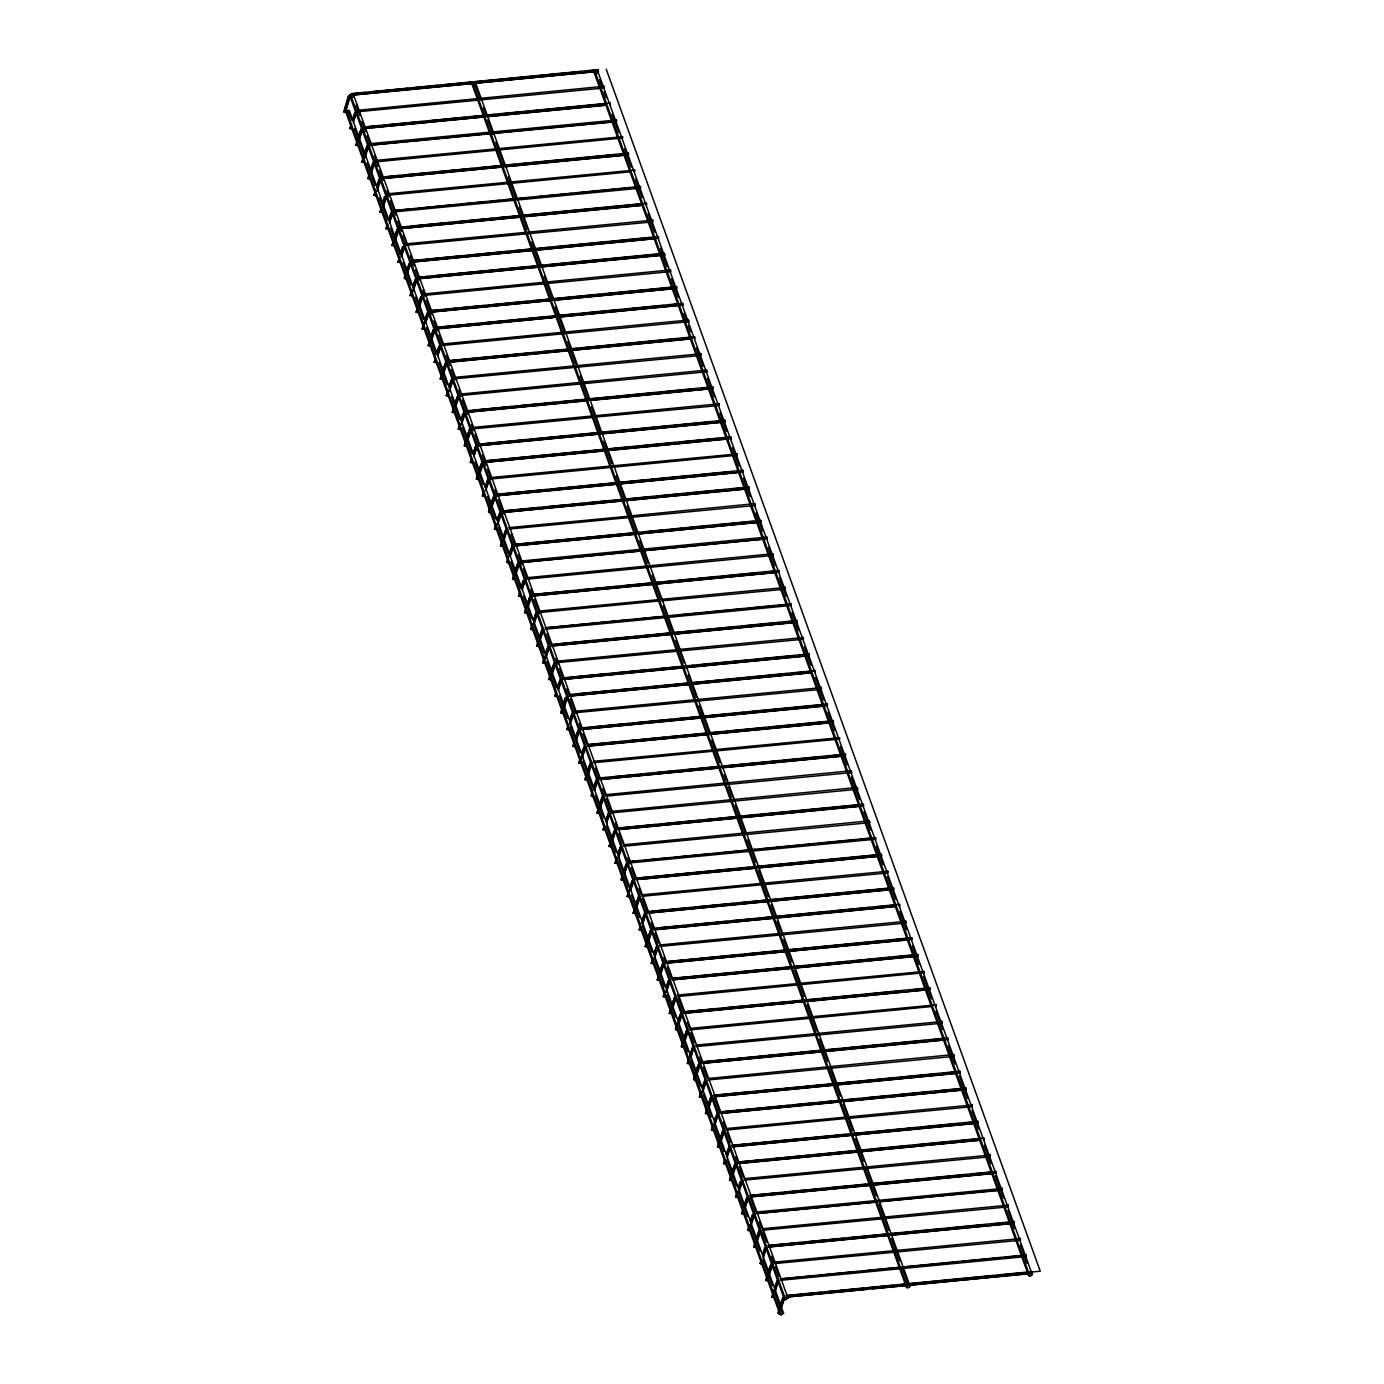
<?xml version="1.0" encoding="UTF-8"?>
<svg xmlns="http://www.w3.org/2000/svg" width="1384" height="1384" viewBox="0 0 1384 1384"><rect width="100%" height="100%" fill="white"/><g stroke="black" fill="none" stroke-linecap="round" stroke-linejoin="round"><path stroke-width="1.5" d="M597.957 69.84L598.303 71.639L598.182 69.598L352.142 93.576L348.214 96.448L343.751 111.845L345.602 112.242L350.083 96.534L352.418 94.994L598.044 71.293M603.978 86.535L604.324 88.334L604.202 86.292L358.162 110.27M610.015 103.229L610.361 105.028L610.223 102.987L364.2 126.965M616.607 121.481L616.261 119.681L616.382 121.723L370.791 145.216M628.094 153.313L628.44 155.112L628.319 153.07L382.278 177.048M640.152 186.702L640.498 188.501L640.377 186.459L394.336 210.437M646.172 203.396L646.518 205.195L646.397 203.154L400.374 227.132M652.781 221.648L652.435 219.848L652.556 221.89L406.671 245.245M658.23 236.785L658.576 238.584L658.455 236.543L412.432 260.521M664.268 253.48L664.614 255.279L664.476 253.237L418.452 277.215M670.288 270.174L670.635 271.973L670.513 269.932L424.473 293.91M676.326 286.869L676.672 288.668L676.534 286.626L430.51 310.604M682.347 303.563L682.693 305.362L682.572 303.321L436.531 327.299M688.384 320.258L688.73 322.057L688.592 320.015L442.569 343.993M694.405 336.952L694.751 338.751L694.63 336.71L448.589 360.688M700.996 355.204L700.65 353.404L700.771 355.446L454.903 378.801M706.463 370.341L706.809 372.14L706.688 370.099L460.647 394.077M712.483 387.036L712.829 388.835L712.708 386.793L466.685 410.771M719.092 405.287L718.746 403.488L718.867 405.529L596.867 416.93M724.541 420.425L724.887 422.224L724.766 420.182L478.726 444.16M730.579 437.119L730.925 438.918L730.787 436.877L484.763 460.855M742.637 470.508L742.983 472.307L742.845 470.266L496.821 494.244M748.658 487.203L749.003 489.002L748.882 486.96L502.842 510.938M754.695 503.897L755.041 505.696L754.903 503.655L632.851 515.661M760.716 520.592L761.062 522.391L760.941 520.349L514.9 544.327M766.736 537.286L767.082 539.085L766.961 537.044L520.938 561.022M772.774 553.981L773.12 555.78L772.999 553.738L526.958 577.716M778.794 570.675L779.14 572.474L779.019 570.433L532.996 594.411M785.385 588.927L785.057 587.127L785.178 589.169L661.414 600.898M790.852 604.064L791.198 605.863L791.077 603.822L545.037 627.8M796.89 620.759L797.236 622.558L797.097 620.516L551.074 644.494M803.481 639.01L803.135 637.211L803.256 639.252L557.389 662.607M808.948 654.148L809.294 655.947L809.156 653.905L563.132 677.883M814.968 670.842L815.314 672.641L815.193 670.6L569.153 694.578M821.56 689.094L821.214 687.294L821.335 689.336L575.467 712.691M827.027 704.231L827.372 706.03L827.251 703.989L581.211 727.967M833.047 720.926L833.393 722.725L833.272 720.683L587.248 744.661M845.105 754.315L845.451 756.114L845.33 754.072L599.307 778.033M851.143 771.009L851.489 772.808L851.368 770.767L605.327 794.727M857.163 787.704L857.509 789.503L857.388 787.461L611.347 811.422M863.201 804.398L863.547 806.197L863.408 804.156L617.385 828.116M869.221 821.093L869.567 822.892L869.446 820.85L623.406 844.811M875.259 837.787L875.605 839.586L875.466 837.545L629.443 861.505M881.279 854.482L881.625 856.281L881.504 854.239L635.464 878.2M887.871 872.733L887.525 870.934L887.646 872.975L763.899 884.705M893.337 887.871L893.683 889.67L893.562 887.628L647.522 911.589M899.358 904.565L899.704 906.364L899.583 904.323L653.559 928.283M905.966 922.817L905.62 921.017L905.741 923.059L659.857 946.414M911.416 937.954L911.762 939.753L911.641 937.695L665.617 961.672M917.454 954.649L917.8 956.448L917.661 954.389L671.638 978.367M929.512 988.038L929.858 989.837L929.719 987.778L683.696 1011.756M942.123 1022.984L941.777 1021.167L941.916 1023.226L696.031 1046.581M947.59 1038.104L947.936 1039.92L947.815 1037.862L701.774 1061.839M953.611 1054.798L953.957 1056.615L953.836 1054.556L707.812 1078.534M959.648 1071.493L959.994 1073.309L959.873 1071.251L713.833 1095.228M965.669 1088.187L966.015 1090.004L965.894 1087.945L719.87 1111.923M972.277 1106.456L971.931 1104.64L972.052 1106.698L848.288 1118.428M977.727 1121.576L978.073 1123.393L977.952 1121.334L731.911 1145.312M983.764 1138.271L984.111 1140.087L983.972 1138.029L737.949 1162.006M990.356 1156.54L990.01 1154.723L990.131 1156.782L744.263 1180.137M995.823 1171.66L996.169 1173.476L996.03 1171.418L750.007 1195.395M1002.414 1189.929L1002.068 1188.112L1002.189 1190.171L880.57 1201.693M1008.434 1206.623L1008.088 1204.807L1008.227 1206.865L762.342 1230.22M1013.901 1221.743L1014.247 1223.56L1014.126 1221.501L768.085 1245.479M1020.492 1240.012L1020.146 1238.196L1020.268 1240.254L774.4 1263.609M1025.959 1255.132L1026.305 1256.949L1026.184 1254.89L780.144 1278.868M1031.98 1271.827L1032.326 1273.643L1032.205 1271.585L786.181 1295.562M343.751 111.845L345.689 111.654L780.022 1314.541L781.285 1314.8L783.621 1313.278L782.064 1312.136L773.985 1289.75M349.771 128.539L350.463 127.657L351.64 128.937L349.771 128.539L350.896 124.698M355.792 145.233L356.484 144.351L357.66 145.631L355.792 145.233L356.916 141.393M361.829 161.928L362.522 161.046L363.698 162.326L361.829 161.928L363.508 156.15M367.85 178.623L368.542 177.74L369.718 179.02L367.85 178.623L368.974 174.782M373.888 195.317L374.58 194.435L375.739 195.715L373.888 195.317L375.566 189.539M379.908 212.011L380.6 211.129L381.776 212.409L379.908 212.011L381.032 208.154M385.946 228.706L386.638 227.824L387.797 229.104L385.946 228.706L387.053 224.848M391.966 245.4L392.658 244.518L393.834 245.798L391.966 245.4L393.644 239.622M398.004 262.095L398.696 261.213L399.855 262.493L398.004 262.095L399.111 258.237M410.045 295.484L410.737 294.602L411.913 295.882L410.045 295.484L411.723 289.706M416.082 312.178L416.774 311.296L417.951 312.576L416.082 312.178L417.207 308.321M422.103 328.873L422.795 327.991L423.971 329.271L422.103 328.873L423.227 325.015M428.14 345.567L428.832 344.685L430.009 345.965L428.14 345.567L429.818 339.789M434.161 362.262L434.853 361.38L436.029 362.66L434.161 362.262L435.285 358.404M440.198 378.957L440.89 378.074L442.05 379.354L440.198 378.957L441.306 375.099M446.219 395.651L446.911 394.769L448.087 396.049L446.219 395.651L447.897 389.873M452.257 412.345L452.949 411.463L454.108 412.743L452.257 412.345L453.364 408.488M458.277 429.04L458.969 428.158L460.145 429.438L458.277 429.04L459.955 423.262M464.315 445.734L465.007 444.852L466.166 446.132L464.315 445.734L465.993 439.956M470.335 462.429L471.027 461.547L472.203 462.827L470.335 462.429L471.46 458.571M476.356 479.123L477.048 478.241L478.224 479.521L476.356 479.123L478.034 473.345M482.393 495.818L483.085 494.936L484.262 496.216L482.393 495.818L483.518 491.96M494.451 529.207L495.143 528.325L496.32 529.605L494.451 529.207L496.129 523.429M500.472 545.902L501.164 545.019L502.34 546.299L500.472 545.902L501.596 542.044M512.53 579.291L513.222 578.408L514.398 579.688L512.53 579.291L514.208 573.512M518.567 595.985L519.26 595.103L520.419 596.383L518.567 595.985L519.675 592.127M524.588 612.679L525.28 611.797L526.456 613.077L524.588 612.679L525.712 608.822M530.626 629.374L531.318 628.492L532.477 629.772L530.626 629.374L532.286 623.596M536.646 646.068L537.338 645.186L538.514 646.466L536.646 646.068L537.771 642.211M542.666 662.763L543.358 661.881L544.535 663.161L542.666 662.763L543.791 658.905M548.704 679.457L549.396 678.575L550.572 679.855L548.704 679.457L550.382 673.679M554.724 696.152L555.417 695.27L556.593 696.55L554.724 696.152L555.849 692.294M560.762 712.846L561.454 711.964L562.613 713.244L560.762 712.846L562.44 707.068M566.783 729.541L567.475 728.659L568.651 729.939L566.783 729.541L567.907 725.683M572.82 746.236L573.512 745.353L574.671 746.616L572.82 746.236L573.928 742.378M578.841 762.93L579.533 762.048L580.709 763.311L578.841 762.93L580.519 757.152M584.878 779.624L585.57 778.742L586.729 780.005L584.878 779.624L585.986 775.767M596.937 813.014L597.611 812.131L598.788 813.394L596.937 813.014L598.597 807.235M602.957 829.708L603.649 828.826L604.825 830.089L602.957 829.708L604.081 825.85M608.977 846.403L609.669 845.52L610.846 846.783L608.977 846.403L610.102 842.545M615.015 863.097L615.707 862.215L616.883 863.478L615.015 863.097L616.693 857.319M621.035 879.792L621.727 878.909L622.904 880.172L621.035 879.792L622.16 875.934M627.073 896.486L627.765 895.604L628.924 896.867L627.073 896.486L628.18 892.628M633.093 913.181L633.786 912.298L634.962 913.561L633.093 913.181L634.772 907.402M639.131 929.875L639.823 928.993L640.982 930.256L639.131 929.875L640.238 926.017M645.152 946.569L645.844 945.687L647.02 946.95L645.152 946.569L646.276 942.712M651.189 963.264L651.881 962.382L653.04 963.645L651.189 963.264L652.297 959.406M657.21 979.959L657.902 979.076L659.078 980.339L657.21 979.959L658.334 976.101M663.23 996.653L663.922 995.771L665.098 997.034L663.23 996.653L664.908 990.875M669.268 1013.347L669.96 1012.465L671.136 1013.728L669.268 1013.347L670.392 1009.49M681.326 1046.736L682.018 1045.854L683.194 1047.117L681.326 1046.736L683.004 1040.958M687.346 1063.431L688.038 1062.549L689.215 1063.812L687.346 1063.431L688.471 1059.573M699.404 1096.82L700.096 1095.938L701.273 1097.201L699.404 1096.82L701.082 1091.042M705.442 1113.514L706.134 1112.632L707.293 1113.895L705.442 1113.514L706.549 1109.657M711.462 1130.209L712.154 1129.327L713.331 1130.59L711.462 1130.209L712.587 1126.351M717.5 1146.904L718.192 1146.021L719.351 1147.284L717.5 1146.904L719.178 1141.125M723.521 1163.598L724.213 1162.716L725.389 1163.979L723.521 1163.598L724.645 1159.74M729.541 1180.293L730.233 1179.41L731.409 1180.673L729.541 1180.293L730.666 1176.435M735.579 1196.987L736.271 1196.105L737.447 1197.368L735.579 1196.987L737.257 1191.209M741.599 1213.681L742.291 1212.799L743.467 1214.062L741.599 1213.681L742.724 1209.824M747.637 1230.376L748.329 1229.494L749.505 1230.757L747.637 1230.376L749.315 1224.598M753.657 1247.071L754.349 1246.188L755.526 1247.451L753.657 1247.071L754.782 1243.213M765.715 1280.459L766.407 1279.577L767.584 1280.84L765.715 1280.459L767.393 1274.681M771.753 1297.154L772.445 1296.272L773.604 1297.535L771.753 1297.154L772.86 1293.296M344.443 110.962L348.872 95.704M344.997 112.536L348.872 99.181M352.574 118.92L356.086 110.997M352.678 120.027L354.892 112.398M353.802 119.681L356.639 112.571M353.37 122.674L356.12 113.228M358.594 135.615L362.106 127.691M356.484 144.351L360.93 129.093M359.269 138.296L362.989 128.92M359.39 139.369L362.141 129.923M364.615 152.309L368.144 144.386M364.736 153.416L366.95 145.787M364.753 156.894L366.968 149.264M364.874 157.949L369.009 145.614M370.652 169.004L374.164 161.08M370.756 170.111L372.988 162.482M371.327 171.685L375.047 162.309M371.448 172.758L374.199 163.312M376.673 185.698L380.202 177.775M374.58 194.435L375.687 190.629M376.794 186.805L379.008 179.176M377.365 188.38L379.579 180.733M376.932 191.338L381.067 179.003M382.711 202.393L384.389 196.615M382.814 203.5L386.222 194.469M382.832 206.977L385.6 197.428M383.506 206.147L387.105 195.698M388.731 219.087L392.243 211.164M386.638 227.824L387.745 224.018M388.852 220.194L391.067 212.565M389.423 221.769L392.814 212.738M389.544 222.841L393.125 212.392M395.322 233.861L398.281 227.858M392.658 244.518L393.765 240.712M394.873 236.889L397.087 229.26M394.89 240.366L397.658 230.817M395.011 241.422L399.163 229.087M400.236 254.397L402.467 246.698M400.91 253.583L404.301 244.553M400.91 257.061L403.142 249.431M401.602 256.23L405.183 245.781M406.827 269.171L410.027 261.593M404.716 277.907L405.893 279.187L404.111 278.201L410.339 261.247M407.502 271.852L411.221 262.476M407.623 272.925L410.373 263.462M412.847 285.865L416.359 277.942M410.737 294.602L411.861 290.796M412.968 286.972L415.183 279.343M412.968 290.45L415.736 280.9M413.107 291.505L417.241 279.17M418.314 304.48L420.563 296.781M418.989 303.667L422.397 294.636M420.113 303.321L422.95 296.211M419.681 306.314L422.431 296.851M424.905 319.254L428.417 311.331M422.795 327.991L427.241 312.732M425.58 321.936L429.3 312.559M425.701 323.008L428.452 313.545M430.926 335.949L434.455 328.025M428.832 344.685L429.94 340.879M431.047 337.056L433.261 329.427M431.064 340.533L433.832 330.984M431.185 341.588L435.32 329.254M436.41 354.563L438.642 346.865L440.475 344.72M437.067 353.75L439.299 346.121M438.192 353.404L441.046 346.294M437.759 356.397L440.51 346.934M442.984 369.338L446.496 361.414M440.89 378.074L445.319 362.816M443.676 372.019L447.378 362.643M443.797 373.092L446.548 363.629M449.022 386.032L452.533 378.109M449.125 387.139L451.357 379.51M449.143 390.617L451.357 382.987M449.264 391.672L453.416 379.337M455.042 402.727L458.554 394.803M454.609 405.737L457.377 396.205M456.288 403.488L459.436 396.032M455.855 406.481L458.588 397.018M461.08 419.421L462.758 413.643M458.969 428.158L460.076 424.352M461.183 420.528L464.591 411.498M461.754 422.103L463.969 414.456M461.322 425.061L465.474 412.726M467.1 436.116L468.224 432.258M467.221 437.223L469.436 429.594M467.221 440.7L469.453 433.071M467.896 439.87L471.494 429.421M473.138 452.81L476.65 444.887M473.242 453.917L475.456 446.288M473.812 455.492L477.532 446.115M473.933 456.564L476.684 447.101M479.712 467.567L482.67 461.581M477.048 478.241L478.172 474.435M479.279 470.612L481.494 462.983M479.279 474.089L482.047 464.54M479.418 475.144L483.552 462.81M485.196 486.199L488.708 478.276M485.3 487.306L487.514 479.677M485.317 490.784L488.085 481.234M485.992 489.953L489.59 479.504M491.216 502.894L494.728 494.97M489.106 511.63L490.282 512.91L488.5 511.924L493.552 496.372M491.891 505.575L494.105 497.929M492.012 506.648L495.61 496.199M497.808 517.651L500.766 511.665M495.143 528.325L496.251 524.519M497.358 520.695L499.572 513.066M497.375 524.173L500.143 514.623M497.496 525.228L501.631 512.893M503.274 536.283L506.786 528.359M502.824 539.293L505.61 529.761M503.395 540.867L506.163 531.318M504.07 540.037L506.821 530.574M509.295 552.977L512.495 545.4M507.201 561.714L508.361 562.994L506.596 562.008L512.807 545.054M509.987 555.659L512.201 548.012M510.108 556.731L513.689 546.282M515.332 569.672L518.844 561.748M513.222 578.408L514.329 574.602M515.436 570.779L517.651 563.15M515.453 574.256L518.221 564.707M515.575 575.312L519.727 562.977M520.799 588.287L523.031 580.588M521.474 587.473L524.865 578.443M522.581 587.127L525.436 580M522.166 590.12L524.899 580.657M527.391 603.061L530.902 595.137M525.28 611.797L529.709 596.539M528.065 605.725L531.785 596.366M528.186 606.815L530.937 597.352M533.411 619.755L536.923 611.832M531.318 628.492L532.425 624.686M533.532 620.862L535.746 613.233M533.532 624.34L535.746 616.71M533.67 625.395L537.805 613.06M539.449 636.45L542.961 628.526M539.552 637.557L541.767 629.928M540.677 637.211L543.514 630.083M540.244 640.204L542.995 630.741M545.469 653.144L548.981 645.221M543.358 661.881L547.804 646.622M546.144 655.808L549.863 646.449M545.728 658.784L549.016 647.435M551.489 669.839L555.019 661.915M551.611 670.946L553.825 663.317M551.628 674.423L553.842 666.794M551.749 675.478L555.884 663.144M557.527 686.533L561.039 678.61M557.631 687.64L559.863 680.011M558.202 689.197L561.921 679.838M558.323 690.287L561.074 680.824M563.548 703.228L565.226 697.449M561.454 711.964L562.561 708.158M563.669 704.335L567.077 695.304M564.239 705.892L566.454 698.263M563.807 708.867L567.942 696.533M569.585 719.922L573.097 711.999M569.689 721.029L571.921 713.4M569.706 724.507L572.474 714.957M570.381 723.676L573.979 713.227M575.606 736.617L579.117 728.693M575.727 737.724L577.941 730.095M576.298 739.281L580 729.922M576.419 740.371L579.152 730.908M582.197 751.374L585.155 745.388M579.533 762.048L580.64 758.242M581.747 754.418L583.962 746.789M581.764 757.896L584.532 748.346M581.885 758.951L586.038 746.616M587.664 770.006L591.176 762.082M587.785 771.113L589.999 763.484M587.785 774.59L590.57 765.041M588.477 773.76L592.058 763.311M593.701 786.7L597.213 778.777M591.591 795.437L592.767 796.7L590.985 795.731L596.02 780.178M594.376 789.364L597.767 780.334M594.497 790.454L598.096 780.005M599.722 803.395L603.234 795.471M597.611 812.131L598.736 808.325M599.843 804.502L602.057 796.873M599.843 807.979L602.611 798.43M599.981 809.034L604.116 796.7M605.76 820.089L609.271 812.166M605.863 821.196L608.078 813.567M606.988 820.85L608.649 815.124M606.555 823.843L609.306 814.38M611.78 836.784L614.98 829.206M609.669 845.52L615.292 828.86M612.455 839.448L616.174 830.089M612.576 840.538L615.326 831.075M617.8 853.478L621.329 845.555M615.707 862.215L616.814 858.409M617.921 854.585L620.136 846.956M617.939 858.063L620.707 848.513M618.06 859.118L622.194 846.766M623.838 870.173L627.35 862.249M623.942 871.28L626.173 863.651M625.066 870.934L627.921 863.806M624.634 873.927L627.385 864.464M629.858 886.867L633.37 878.944M627.765 895.604L632.194 880.345M630.55 889.531L634.253 880.155M630.672 890.621L633.422 881.158M635.896 903.544L639.408 895.638M636 904.669L638.232 897.04M636.017 908.146L638.232 900.517M636.138 909.201L640.29 896.849M641.917 920.239L645.428 912.333M641.484 923.266L644.252 913.734M642.591 922.92L645.999 913.89M642.73 924.01L645.463 914.547M647.954 936.933L651.466 929.027M645.844 945.687L650.272 930.429M648.629 939.615L650.843 931.986M648.196 942.591L652.348 930.238M653.975 953.628L655.099 949.787M654.096 954.752L656.31 947.123M654.096 958.23L656.327 950.583M654.234 959.285L658.369 946.933M660.012 970.322L663.524 962.416M660.116 971.447L662.331 963.818M660.687 973.004L664.407 963.627M660.808 974.094L663.559 964.631M666.033 987.017L669.545 979.111M663.922 995.771L665.047 991.947M666.154 988.141L668.368 980.512M666.154 991.619L668.922 982.069M666.292 992.674L670.427 980.322M672.07 1003.711L675.582 995.805M672.174 1004.836L674.389 997.207M672.192 1008.313L674.959 998.764M672.866 1007.483L676.465 997.016M678.644 1018.486L681.603 1012.5M675.98 1029.16L677.157 1030.423L675.375 1029.454L680.426 1013.901M678.766 1023.087L680.98 1015.458M678.887 1024.177L682.485 1013.711M684.682 1035.18L687.64 1029.194M682.018 1045.854L683.125 1042.031M684.232 1038.225L686.447 1030.596M684.25 1041.702L686.464 1034.056M684.371 1042.757L688.505 1030.405M690.149 1053.795L693.661 1045.889M689.699 1056.822L692.484 1047.29M690.27 1058.397L693.038 1048.847M690.945 1057.566L693.695 1048.103M696.74 1068.569L699.681 1062.583M694.076 1079.243L695.235 1080.506L693.471 1079.537L698.505 1063.985M696.861 1073.171L699.076 1065.542M696.982 1074.261L700.563 1063.794M702.207 1087.184L705.719 1079.278M700.096 1095.938L701.204 1092.114M702.311 1088.308L704.543 1080.679M702.328 1091.786L705.096 1082.236M702.449 1092.841L706.601 1080.489M708.227 1103.878L711.739 1095.972M708.348 1105.003L710.563 1097.374M709.473 1104.657L712.31 1097.529M709.041 1107.65L711.774 1098.187M714.819 1118.653L717.466 1113.013M712.154 1129.327L717.777 1112.667M714.94 1123.254L718.659 1113.878M715.061 1124.344L717.812 1114.881M720.286 1137.267L723.797 1129.361M720.407 1138.392L722.621 1130.763M720.407 1141.869L722.621 1134.223M720.545 1142.924L724.68 1130.572M726.323 1153.962L729.835 1146.056M726.427 1155.086L728.641 1147.457M727.552 1154.74L730.389 1147.613M727.119 1157.733L729.87 1148.27M732.897 1168.736L735.856 1162.75M730.233 1179.41L734.679 1164.152M733.018 1173.338L736.738 1163.961M732.603 1176.313L735.89 1164.965M738.381 1187.351L740.042 1181.59M738.485 1188.475L741.893 1179.445M738.502 1191.953L740.717 1184.306M738.623 1193.008L742.758 1180.656M744.402 1204.045L747.914 1196.139M743.952 1207.073L746.737 1197.541M745.076 1206.727L748.796 1197.35M745.197 1207.817L747.948 1198.354M750.422 1220.74L752.1 1214.979M748.329 1229.494L749.436 1225.67M750.543 1221.864L753.951 1212.834M750.561 1225.342L753.328 1215.792M750.682 1226.397L754.816 1214.045M756.46 1237.434L759.972 1229.528M756.564 1238.559L758.795 1230.93M756.581 1242.036L759.349 1232.487M757.256 1241.206L760.854 1230.739M762.48 1254.129L765.992 1246.223M762.601 1255.253L764.816 1247.624M763.172 1256.81L766.874 1247.434M763.293 1257.9L766.027 1248.437M769.072 1268.903L772.03 1262.917M766.407 1279.577L767.514 1275.754M768.622 1271.948L770.836 1264.319M768.639 1275.425L770.853 1267.779M768.76 1276.481L772.912 1264.128M774.538 1287.518L778.05 1279.612M774.106 1290.545L776.874 1281.013M774.659 1292.12L777.445 1282.57M775.351 1291.289L778.085 1281.826M781.13 1302.292L784.088 1296.306M778.465 1312.966L779.642 1314.229L777.86 1313.26L782.894 1297.708M781.251 1306.894L784.97 1297.517M781.372 1307.984L784.122 1298.521L350.827 98.558M352.418 94.994L353.993 96.153L353.145 97.157L350.083 96.534M349.581 111.274L347.246 112.796L345.689 111.654L349.287 110.391L783.621 1313.278M472.203 84.735L475.802 83.472L910.136 1286.359L909.288 1287.362L906.537 1287.622L472.203 84.735L473.761 85.877L476.113 84.355M594.324 72.937L597.923 71.674L1032.256 1274.56L1031.409 1275.564L1028.658 1275.823L594.324 72.937L595.881 74.096L598.234 72.574M468.778 430.337L470.612 428.192M655.653 947.867L657.486 945.722M1032.066 1273.28L786.458 1296.998L788.015 1298.14L785.679 1299.662L784.122 1298.521M906.243 1286.739L907.091 1285.736M1028.364 1274.941L1029.212 1273.937M349.737 94.648L352.418 93.697M354.563 93.506L365.255 92.469M369.545 92.053L380.237 91.015M384.51 90.6L408.038 88.334M412.328 87.919L437.984 85.445M442.274 85.029L450.821 84.199M455.111 83.784L480.767 81.31M485.057 80.895L523.567 77.175M527.84 76.76L566.35 73.058M570.623 72.643L581.315 71.605M585.588 71.189L598.424 69.961M352.712 95.133L470.266 83.784M474.539 83.369L598.511 71.397M358.456 111.689L604.064 87.988M368.767 126.688L379.458 125.65M383.731 125.235L394.423 124.197M398.713 123.781L422.241 121.515M426.514 121.1L437.206 120.079M441.496 119.664L465.024 117.38M469.297 116.965L479.988 115.945M486.407 115.322L494.97 114.491M499.243 114.076L507.807 113.263M512.08 112.848L522.789 111.81M527.062 111.395L537.753 110.357M542.026 109.959L580.536 106.239M584.809 105.824L606.209 103.748M364.476 128.383L605.829 105.097M364.77 128.522L484.469 116.965M488.742 116.55L606.296 105.201M370.22 143.659L616.52 120.027M370.514 145.078L611.849 121.775M376.258 160.354L622.541 136.722L622.419 138.417L622.541 136.722M376.534 161.772L622.16 138.071M382.572 177.169L399.682 175.526M403.955 175.111L429.628 172.637M433.901 172.221L472.411 168.502M476.684 168.087L515.194 164.367M519.467 163.952L557.977 160.233M562.25 159.835L572.959 158.797M577.232 158.381L600.76 156.115M605.033 155.7L615.742 154.662M620.015 154.247L628.578 153.416M382.572 178.467L623.907 155.164M382.849 178.605L502.548 167.049M506.821 166.634L624.392 155.285M388.316 193.743L634.599 170.111L634.46 171.806L634.599 170.111M388.593 195.161L629.945 171.858M394.63 210.558L413.868 208.707M418.158 208.292L428.85 207.254M433.123 206.856L456.651 204.572M460.941 204.157L471.633 203.137M475.906 202.721L486.614 201.683M490.887 201.268L499.434 200.438M503.724 200.04L514.416 199.002M518.689 198.587L529.397 197.549M533.67 197.133L542.234 196.32M546.507 195.905L572.18 193.431M576.453 193.016L614.963 189.297M619.236 188.881L629.928 187.843M634.218 187.428L640.636 186.805M394.613 211.856L640.238 188.155M400.651 227.253L407.069 226.647M411.342 226.232L449.852 222.513M454.125 222.097L464.834 221.059M469.107 220.644L492.635 218.378M496.908 217.963L507.617 216.925M511.89 216.527L520.436 215.696M524.726 215.281L535.418 214.243M539.691 213.828L578.201 210.108M582.474 209.711L608.147 207.219M612.437 206.804L646.657 203.5M400.651 228.55L520.263 217.011M524.519 216.596L642.003 205.247M400.928 228.689L520.626 217.132M524.899 216.717L640.325 205.576M406.394 243.826L652.677 220.194M412.709 260.642L421.255 259.829M425.545 259.413L464.055 255.694M468.328 255.279L506.838 251.559M511.111 251.144L532.494 249.085M538.912 248.463L549.621 247.425M553.894 247.009L564.586 245.989M568.859 245.573L592.404 243.307M596.677 242.892L607.368 241.854M611.659 241.439L635.187 239.172M639.46 238.757L650.151 237.719M412.709 261.939L658.317 238.238M412.986 262.078L532.684 250.521M536.957 250.106L654.528 238.757M418.729 277.336L427.293 276.523M431.566 276.108L442.257 275.07M446.548 274.655L485.057 270.935M489.331 270.52L527.84 266.818M532.113 266.403L542.805 265.365M547.078 264.95L585.588 261.23M589.878 260.815L628.371 257.095M632.661 256.697L658.317 254.206M418.729 278.634L538.341 267.095M542.614 266.68L660.082 255.331M419.023 278.772L664.822 255.037M424.767 295.328L670.375 271.627M430.787 310.725L441.479 309.705M445.769 309.289L456.461 308.251M460.734 307.836L484.279 305.57M488.552 305.155L499.243 304.117M503.517 303.702L527.062 301.435M531.335 301.02L542.026 299.999M546.299 299.584L569.845 297.3M574.118 296.885L599.791 294.411M604.064 293.996L642.574 290.277M646.847 289.879L676.793 286.972M430.787 312.023L676.413 288.322M433.209 311.954L550.78 300.605M555.053 300.19L672.607 288.841M438.953 327.212L462.498 324.946M466.771 324.531L477.463 323.51M481.736 323.095L505.281 320.811M509.554 320.396L520.246 319.375M524.519 318.96L548.064 316.694M552.337 316.279L563.029 315.241M567.302 314.825L578.01 313.787M582.283 313.389L605.811 311.106M610.102 310.691L620.793 309.67M625.066 309.255L663.576 305.535M667.849 305.12L682.831 303.667M436.825 328.717L556.42 317.178M560.693 316.763L678.16 305.414M437.102 328.856L552.527 317.714M558.946 317.092L682.918 305.12M442.845 345.412L688.471 321.711M451.011 360.601L476.684 358.127M480.957 357.712L519.467 353.993M523.74 353.595L534.449 352.557M538.722 352.142L562.25 349.875M566.523 349.46L577.232 348.422M581.505 348.007L620.015 344.287M624.288 343.872L662.798 340.153M667.071 339.755L677.762 338.717M682.053 338.302L690.599 337.471M448.883 362.106L692.363 338.596M449.16 362.245L566.713 350.896M573.132 350.273L690.702 338.924M454.627 377.382L700.909 353.75M460.924 395.495L706.549 371.794M473.38 410.287L496.908 408.003M501.181 407.588L511.89 406.567M516.163 406.152L539.691 403.868M543.964 403.471L554.673 402.433M558.946 402.017L569.637 400.979M573.928 400.564L582.474 399.751M588.892 399.128L612.42 396.862M616.71 396.447L655.203 392.727M659.493 392.312L697.986 388.593M702.276 388.177L712.968 387.139M466.962 412.19L708.314 388.887M467.238 412.328L586.937 400.772M591.21 400.357L708.781 389.008M472.705 427.466L718.988 403.834M472.982 428.884L592.975 417.466M479.02 444.281L511.111 441.185M515.384 440.769L526.076 439.749M530.349 439.333L553.894 437.05M558.167 436.652L568.859 435.614M573.149 435.199L596.677 432.933M600.95 432.517L611.642 431.479M615.932 431.064L654.424 427.345M658.715 426.929L669.406 425.909M673.679 425.493L697.207 423.227M701.498 422.812L712.189 421.774M716.462 421.359L725.026 420.528M479.02 445.579L724.628 421.878M479.297 445.717L598.995 434.161M603.268 433.746L720.839 422.397M485.04 460.976L504.295 459.125M508.568 458.709L547.078 454.99M551.368 454.575L589.861 450.855M594.151 450.44L632.644 446.738M636.934 446.323L647.625 445.285M651.899 444.869L675.427 442.603M679.717 442.188L690.408 441.15M694.682 440.735L718.209 438.468M722.5 438.053L731.046 437.223M485.04 462.273L726.392 438.97M485.334 462.412L605.033 450.855M611.434 450.233L731.133 438.676M490.784 477.549L737.084 453.917L736.945 455.613L737.084 453.917M491.078 478.968L736.686 455.267M497.098 494.365L503.517 493.759M507.79 493.344L531.335 491.061M535.608 490.645L546.299 489.625M550.59 489.209L561.281 488.171M565.554 487.756L574.118 486.943M578.391 486.528L604.064 484.037M608.337 483.639L616.901 482.808M621.174 482.393L646.847 479.919M651.12 479.504L689.63 475.785M693.903 475.369L704.594 474.331M708.885 473.916L732.413 471.65M736.686 471.235L743.104 470.612M742.724 471.961L497.098 495.662L494.901 489.573M497.392 495.801L617.091 484.244M621.364 483.829L736.79 472.688M503.136 511.059L524.519 509.001M528.792 508.585L539.5 507.547M543.774 507.132L567.302 504.866M571.592 504.451L582.283 503.43M586.557 503.015L610.084 500.731M614.375 500.316L622.921 499.503M629.339 498.88L652.867 496.614M657.158 496.199L682.814 493.707M687.104 493.309L725.597 489.59M729.887 489.175L749.142 487.306M503.136 512.357L622.731 500.818M627.004 500.402L744.471 489.054M503.413 512.495L749.228 488.76M508.879 527.633L628.959 516.197M509.156 529.051L755.249 505.454M515.194 544.448L538.722 542.182M542.995 541.767L581.505 538.047M585.778 537.632L624.288 533.913M628.561 533.515L634.979 532.892M643.543 532.062L667.071 529.795M671.344 529.38L682.035 528.342M686.326 527.927L709.854 525.661M714.127 525.245L752.636 521.526M515.194 545.746L760.802 522.045M515.471 545.884L635.169 534.328M639.443 533.913L757.013 522.564M521.214 562.44L640.827 550.901M645.1 550.486L762.567 539.137M521.491 562.579L767.307 538.843M772.86 555.417L527.235 579.135L523.533 568.893M535.418 594.324L558.946 592.058M563.219 591.643L573.91 590.605M578.201 590.207L601.729 587.923M606.002 587.508L616.693 586.487M620.983 586.072L659.476 582.353M663.766 581.937L674.458 580.899M678.731 580.484L717.241 576.782M721.514 576.367L760.024 572.647M764.297 572.232L779.279 570.779M533.273 595.829L778.881 572.111M533.549 595.968L653.248 584.411M657.521 583.996L775.092 572.647M539.016 611.105L785.299 587.473M539.293 612.524L658.905 600.985M547.458 627.713L573.132 625.239M577.422 624.824L615.915 621.105M620.205 620.689L630.896 619.669M635.169 619.253L658.697 616.987M662.988 616.572L673.679 615.534M677.952 615.119L701.48 612.852M705.771 612.437L744.263 608.718M748.554 608.303L774.227 605.829M778.5 605.413L787.063 604.583M545.331 629.218L790.939 605.5M555.641 644.2L594.134 640.481M598.424 640.083L609.116 639.045M613.389 638.63L636.917 636.363M641.207 635.948L651.899 634.91M656.172 634.495L679.7 632.228M683.99 631.813L694.682 630.775M698.955 630.36L737.464 626.658M741.737 626.243L752.446 625.205M756.719 624.789L780.247 622.523M784.52 622.108L793.084 621.278M551.351 645.913L792.703 622.61M551.645 646.051L671.344 634.495M675.617 634.08L793.17 622.731M557.095 661.189L803.395 637.557M569.827 677.381L593.355 675.115M597.646 674.7L608.337 673.679M612.61 673.264L651.12 669.545M655.393 669.129L666.085 668.091M670.375 667.676L681.066 666.656M685.339 666.24L693.903 665.41M698.176 664.995L708.885 663.957M713.158 663.559L751.668 659.839M755.941 659.424L794.451 655.705M798.724 655.289L805.142 654.667M563.409 679.302L809.034 655.583M563.686 679.44L805.228 656.12M575.865 694.076L586.557 693.055M590.83 692.64L614.358 690.374M618.648 689.959L644.304 687.467M648.594 687.069L657.141 686.239M661.431 685.824L687.087 683.35M691.377 682.935L699.923 682.104M704.214 681.689L729.887 679.215M734.16 678.8L772.67 675.081M776.943 674.665L787.634 673.627M791.908 673.229L815.453 670.946M569.447 695.996L810.782 672.693M569.724 696.135L689.422 684.578M693.695 684.163L811.266 672.814M575.19 711.272L821.473 687.64M581.505 728.088L585.778 727.673M590.051 727.257L600.742 726.237M605.033 725.822L628.561 723.555M632.834 723.14L643.525 722.102M647.816 721.687L671.344 719.421M675.617 719.005L686.308 717.967M690.599 717.552L714.127 715.286M718.4 714.871L729.108 713.833M733.382 713.435L744.073 712.397M748.346 711.981L786.856 708.262M791.129 707.847L827.511 704.335M581.505 729.385L827.113 705.667M581.782 729.524L701.48 717.967M705.753 717.552L823.324 706.203M587.525 744.782L621.745 741.478M626.035 741.063L664.528 737.343M668.818 736.945L707.328 733.226M711.601 732.811L722.292 731.773M726.565 731.357L750.111 729.091M754.384 728.676L765.075 727.638M769.348 727.223L792.894 724.957M797.167 724.541L822.84 722.067M827.113 721.652L833.531 721.029M587.525 746.08L707.138 734.541M711.393 734.125L828.878 722.777M587.802 746.218L827.199 723.105M593.269 761.338L713.348 749.92M717.241 749.384L839.552 737.724L839.431 739.419L839.552 737.724M593.546 762.774L839.171 739.056M599.583 778.171L606.002 777.548M610.275 777.151L635.948 774.659M640.221 774.244L648.785 773.431M653.058 773.016L678.731 770.525M683.004 770.127L719.369 766.615M725.787 765.992L764.297 762.273M768.57 761.857L779.279 760.819M783.552 760.404L807.08 758.138M811.353 757.723L822.061 756.702M826.334 756.287L845.589 754.418M599.583 779.469L845.192 755.75M599.86 779.607L719.559 768.051M723.832 767.636L841.403 756.287M605.604 796.163L851.696 772.566M611.642 812.858L857.734 789.261M617.662 828.255L656.172 824.535M660.445 824.12L698.955 820.418M703.228 820.003L713.936 818.965M718.209 818.549L741.737 816.283M746.011 815.868L756.719 814.83M760.992 814.415L784.52 812.149M788.793 811.733L827.303 808.014M831.576 807.599L857.25 805.125M617.662 829.552L863.287 805.834M620.084 829.483L737.655 818.134M741.928 817.719L859.481 806.37M623.7 846.247L869.792 822.65M631.865 861.436L640.411 860.606M644.702 860.208L670.375 857.717M674.648 857.302L713.158 853.599M717.431 853.184L755.941 849.465M760.214 849.049L770.905 848.011M775.178 847.596L798.724 845.33M802.997 844.915L813.688 843.877M817.979 843.479L841.507 841.195M845.78 840.78L856.471 839.759M860.761 839.344L875.726 837.891M629.72 862.941L875.345 839.223M637.886 878.131L648.594 877.11M652.867 876.695L691.377 872.975M695.65 872.56L734.16 868.841M738.433 868.425L749.125 867.387M753.398 866.989L791.908 863.27M796.198 862.855L834.69 859.135M838.981 858.72L877.473 855.001M635.758 879.636L877.093 856.333M640.308 879.359L753.588 868.425M760.006 867.803L877.577 856.454M641.501 894.894L887.784 871.28M641.778 896.33L761.39 884.791M652.089 911.312L690.599 907.593M694.872 907.195L705.563 906.157M709.836 905.741L733.382 903.475M737.655 903.06L748.346 902.022M752.619 901.607L776.164 899.341M780.438 898.925L848.894 892.317M853.167 891.901L889.531 888.39M647.798 913.025L893.424 889.306M648.093 913.163L889.635 889.843M658.109 928.007L668.818 926.986M673.091 926.571L683.783 925.533M688.056 925.117L711.601 922.851M715.874 922.436L726.565 921.398M730.838 920.983L754.384 918.716M758.657 918.301L769.348 917.263M775.767 916.658L812.131 913.146M816.422 912.731L827.113 911.693M831.386 911.278L869.896 907.558M874.169 907.143L895.569 905.084M653.836 929.719L895.189 906.416M656.258 929.65L773.812 918.301M778.085 917.886L895.656 906.537M659.58 944.978L905.863 921.363M665.894 961.811L683.004 960.167M687.277 959.752L725.787 956.033M730.06 955.617L740.769 954.579M745.042 954.164L768.57 951.898M772.843 951.483L783.552 950.462M787.825 950.047L826.334 946.327M830.608 945.912L869.117 942.193M873.39 941.777L884.082 940.739M888.372 940.341L911.9 938.058M665.894 963.108L911.502 939.39M666.171 963.247L785.87 951.69M790.143 951.275L907.714 939.926M671.915 978.505L689.042 976.862M693.315 976.447L718.988 973.955M723.261 973.558L731.825 972.727M736.098 972.312L761.771 969.838M766.044 969.423L804.554 965.703M808.827 965.288L847.337 961.569M851.61 961.153L862.301 960.133M866.592 959.717L890.12 957.434M894.393 957.019L905.084 955.998M909.374 955.583L917.921 954.752M671.915 979.803L913.267 956.5M674.337 979.734L791.908 968.385M796.181 967.97L918.007 956.206M677.658 995.061L923.958 971.447L923.82 973.142L923.958 971.447M677.952 996.497L923.561 972.779M683.973 1011.894L703.228 1010.043M707.501 1009.628L718.209 1008.59M722.483 1008.175L746.011 1005.909M750.284 1005.493L760.992 1004.455M765.266 1004.04L788.793 1001.774M793.067 1001.359L803.775 1000.338M808.048 999.923L818.74 998.885M823.03 998.469L861.523 994.75M865.813 994.335L904.306 990.615M908.596 990.217L929.979 988.141M683.973 1013.192L929.598 989.474M684.267 1013.33L793.274 1002.794M797.547 1002.397L803.966 1001.774M810.367 1001.151L923.664 990.217M936.016 1004.836L935.878 1006.531L936.016 1004.836L689.716 1028.45L687.312 1022.43M690.01 1029.886L931.346 1006.583M695.754 1045.145L942.037 1021.53M702.069 1061.978L710.615 1061.147M714.888 1060.732L753.398 1057.03M757.688 1056.615L796.181 1052.895M800.471 1052.48L821.854 1050.421M828.272 1049.799L838.963 1048.761M843.254 1048.345L853.945 1047.307M858.218 1046.909L881.746 1044.626M886.037 1044.211L896.728 1043.19M901.001 1042.775L924.529 1040.491M928.82 1040.093L939.511 1039.055M702.069 1063.275L947.677 1039.557M702.345 1063.414L822.044 1051.857M826.317 1051.442L943.888 1040.093M708.089 1079.97L954.181 1056.373M714.109 1095.367L737.655 1093.101M741.928 1092.685L752.619 1091.647M756.91 1091.232L780.438 1088.966M784.711 1088.551L810.384 1086.077M814.657 1085.661L823.221 1084.831M827.494 1084.416L853.167 1081.942M857.44 1081.527L895.95 1077.807M900.223 1077.392L938.733 1073.69M943.006 1073.275L953.714 1072.237M714.109 1096.664L959.735 1072.946M714.404 1096.803L958.074 1073.275M720.147 1112.061L730.838 1111.023M735.112 1110.625L773.621 1106.906M777.912 1106.491L788.603 1105.453M792.876 1105.037L816.404 1102.771M820.695 1102.356L831.386 1101.318M835.659 1100.903L859.187 1098.636M863.478 1098.221L889.134 1095.747M893.424 1095.332L931.916 1091.613M936.207 1091.197L966.153 1088.308M720.147 1113.359L965.773 1089.64M722.569 1113.29L840.123 1101.941M844.396 1101.526L961.966 1090.177M725.891 1128.617L972.174 1105.003M726.168 1130.053L845.78 1118.514M732.205 1145.45L745.042 1144.205M749.315 1143.807L787.825 1140.087M792.098 1139.672L830.608 1135.953M834.881 1135.537L845.572 1134.499M849.862 1134.084L873.39 1131.818M877.664 1131.403L888.355 1130.382M892.645 1129.967L916.173 1127.683M920.446 1127.268L931.138 1126.247M935.428 1125.832L958.956 1123.566M963.229 1123.151L973.938 1122.113M732.205 1146.748L977.813 1123.029M732.482 1146.886L850.053 1135.537M854.326 1135.122L974.025 1123.566M740.371 1161.937L766.044 1159.463M770.317 1159.048L808.827 1155.329M813.1 1154.913L823.791 1153.893M828.082 1153.477L851.61 1151.194M855.883 1150.779L866.574 1149.758M870.865 1149.343L909.357 1145.623M913.648 1145.208L952.157 1141.489M956.431 1141.073L967.122 1140.053M971.395 1139.638L979.959 1138.807M738.226 1163.442L979.578 1140.139M740.648 1163.373L856.073 1152.232M862.491 1151.609L980.045 1140.26M743.969 1178.701L990.269 1155.086M750.284 1195.534L765.266 1194.081M769.539 1193.683L780.23 1192.645M784.52 1192.229L808.048 1189.963M812.322 1189.548L823.013 1188.51M827.303 1188.095L850.831 1185.829M855.104 1185.413L865.796 1184.375M872.214 1183.77L923.561 1178.805M927.834 1178.389L966.343 1174.67M970.616 1174.255L992.017 1172.196M750.284 1196.831L995.909 1173.113M750.578 1196.97L992.103 1173.649M756.027 1212.09L1002.327 1188.475M756.321 1213.526L997.656 1190.223M758.743 1213.457L876.297 1202.108M762.065 1228.784L1008.348 1205.17M768.38 1245.617L800.454 1242.521M804.744 1242.105L815.436 1241.067M819.709 1240.669L843.237 1238.386M847.527 1237.971L858.218 1236.95M862.491 1236.535L886.019 1234.251M890.31 1233.853L901.001 1232.815M905.274 1232.4L943.784 1228.681M948.057 1228.265L958.766 1227.227M963.039 1226.83L986.567 1224.546M990.84 1224.131L1001.549 1223.11M1005.822 1222.695L1014.385 1221.864M768.38 1246.915L1013.988 1223.197M768.656 1247.053L888.355 1235.497M892.628 1235.082L1010.199 1223.733M774.123 1262.173L1020.406 1238.559M780.42 1279.006L799.675 1277.155M803.966 1276.74L814.657 1275.702M818.93 1275.287L857.44 1271.567M861.713 1271.152L900.223 1267.433M904.496 1267.035L915.205 1265.997M919.478 1265.582L957.987 1261.862M962.261 1261.447L1000.77 1257.727M1005.044 1257.312L1026.426 1255.253M780.42 1280.304L1026.046 1256.586M786.458 1295.701L792.876 1295.078M797.149 1294.663L820.677 1292.396M824.968 1291.981L835.659 1290.943M839.932 1290.545L863.46 1288.262M867.751 1287.847L893.424 1285.373M897.697 1284.957L906.243 1284.127M910.534 1283.729L936.207 1281.238M940.48 1280.823L978.99 1277.121M983.263 1276.705L993.954 1275.667M998.227 1275.252L1021.773 1272.986M1026.046 1272.571L1040.249 1271.204L606.227 69.2M786.735 1297.137L867.958 1289.283M872.231 1288.885L906.434 1285.58M910.707 1285.165L1026.132 1274.024M1030.699 1273.418L1032.256 1274.56M908.579 1285.2L910.136 1286.359M599.601 79.563L601.798 85.652M604.012 91.759L606.209 97.866M612.091 114.128L618.7 132.431M624.565 148.711L631.173 167.014M635.585 179.211L642.193 197.514M648.075 213.793L654.684 232.097M660.566 248.359L667.174 266.662M671.569 278.876L678.177 297.179M684.059 313.441L686.256 319.548M688.471 325.655L690.668 331.745M696.55 348.024L703.159 366.327M707.553 378.524L714.161 396.827M720.043 413.107L726.652 431.41M732.534 447.672L739.143 465.993M743.537 478.189L750.163 496.493M756.027 512.755L762.636 531.075M768.518 547.337L775.126 565.641M779.538 577.837L786.147 596.158M792.011 612.42L798.62 630.723M804.502 647.003L811.111 665.306M815.522 677.503L823.601 699.871M827.995 712.085L834.604 730.389M840.486 746.651L847.094 764.954M851.506 777.168L859.585 799.537M863.979 811.733L870.605 830.037M876.47 846.316L883.078 864.619M887.49 876.816L895.569 899.185M899.981 911.399L906.589 929.702M912.454 945.964L919.062 964.267M923.474 976.481L931.553 998.85M935.965 1011.047L942.573 1029.35M948.438 1045.629L955.046 1063.933M959.458 1076.129L967.537 1098.515M971.949 1110.712L978.557 1129.015M984.422 1145.277L991.031 1163.598M995.442 1175.794L1003.521 1198.163M1007.933 1210.36L1014.541 1228.681M1020.423 1244.943L1027.032 1263.246M595.881 74.096L1029.921 1276.083M475.283 85.237L480.421 99.475M483.362 107.623L485.559 113.713M487.756 119.82L492.912 134.058M495.835 142.189L503.914 164.558M508.326 176.771L516.405 199.14M519.346 207.271L527.425 229.64M531.819 241.854L539.898 264.223M544.31 276.419L552.389 298.806M555.33 306.937L564.88 333.371M567.821 341.502L575.9 363.888M580.294 376.085L588.373 398.454M591.314 406.585L600.864 433.036M603.805 441.167L611.884 463.536M616.278 475.75L624.357 498.119M627.298 506.25L636.848 532.684M639.789 540.833L647.868 563.202M652.262 575.398L660.341 597.767M663.282 605.915L672.832 632.35M675.773 640.481L683.852 662.849M688.263 675.063L696.342 697.432M699.266 705.563L708.816 731.998M711.757 740.146L719.836 762.515M724.247 774.711L726.444 780.818M728.641 786.925L732.326 797.08M735.25 805.228L744.8 831.663M747.741 839.794L755.82 862.163M758.761 870.311L768.31 896.745M771.251 904.876L774.919 915.049M777.116 921.156L780.784 931.328M783.725 939.459L791.804 961.828M794.745 969.959L804.294 996.411M807.235 1004.542L816.768 1030.976M819.709 1039.107L827.788 1061.493M830.729 1069.624L840.278 1096.059M843.219 1104.19L852.769 1130.641M855.693 1138.773L863.772 1161.141M866.713 1169.272L876.262 1195.724M879.203 1203.855L888.753 1230.289M891.677 1238.438L899.756 1260.807M902.697 1268.938L907.835 1283.176M473.761 85.877L907.8 1287.881M353.993 96.153L788.015 1298.14M356.103 105.167L359.771 115.339M361.968 121.446L365.635 131.618M367.106 135.684L370.791 145.856M374.458 156.011L378.126 166.184M379.597 170.249L383.264 180.422M386.949 190.594L389.146 196.701M390.617 200.766L395.755 215.004M397.952 221.094L401.637 231.266M403.09 235.332L406.775 245.504M410.442 255.677L414.11 265.849M415.581 269.915L419.248 280.087M422.933 290.259L425.13 296.349M426.601 300.415L431.739 314.652M433.936 320.759L437.621 330.932M439.091 334.997L442.759 345.17M446.427 355.342L450.094 365.497M451.565 369.563L455.232 379.735M458.917 389.907L461.114 396.014M462.585 400.08L467.723 414.318M471.39 424.49L473.605 430.58M475.075 434.645L478.743 444.818M482.411 454.99L486.078 465.162M487.549 469.228L491.233 479.4M498.569 499.728L503.707 513.966M511.059 534.311L514.727 544.483M518.394 554.655L522.079 564.81M530.885 589.221L533.082 595.328M534.553 599.393L539.691 613.631M547.043 633.976L550.711 644.131M555.849 658.369L558.063 664.476M559.534 668.541L563.202 678.714M566.869 688.886L569.066 694.976M570.537 699.058L575.675 713.296M579.36 723.451L581.557 729.558M583.027 733.624L586.695 743.796M595.518 768.207L599.186 778.379M602.853 788.534L605.05 794.641M606.521 798.706L611.676 812.944M615.344 823.117L617.541 829.224M619.011 833.289L622.679 843.462M627.817 857.682L630.031 863.789M631.502 867.854L635.169 878.027M638.837 888.199L641.052 894.306M642.505 898.372L647.66 912.61M651.328 922.782L653.525 928.872M654.995 932.937L658.663 943.109M663.818 957.347L666.015 963.454M667.486 967.52L671.154 977.692M678.506 998.02L683.644 1012.258M690.979 1032.602L694.647 1042.775M699.802 1057.013L701.999 1063.102M703.47 1067.168L707.138 1077.34M714.49 1097.685L719.628 1111.923M723.296 1122.095L725.493 1128.185M726.963 1132.25L730.648 1142.423M735.786 1156.661L737.983 1162.768M739.454 1166.833L743.121 1177.005M750.474 1197.333L755.612 1211.571M759.28 1221.743L761.494 1227.85M762.947 1231.916L766.632 1242.088M771.77 1256.326L773.967 1262.416M775.438 1266.498L779.106 1276.654M351.64 97.676L785.679 1299.662M348.024 110.132L351.692 120.304M354.633 128.435L364.182 154.87M367.123 163.018L375.202 185.387M379.614 197.583L387.693 219.952M390.617 228.1L400.166 254.535M403.107 262.666L411.186 285.035M415.598 297.249L423.677 319.618M426.601 327.748L436.15 354.2M439.091 362.331L447.17 384.7M451.582 396.897L459.661 419.283M462.602 427.414L472.134 453.848M475.075 461.979L483.154 484.365M487.566 496.562L495.645 518.931M498.586 527.062L508.136 553.514M511.059 561.644L520.609 588.079M523.55 596.227L531.629 618.596M534.57 626.727L544.12 653.162M547.043 661.31L556.593 687.744M559.534 695.875L567.613 718.244M570.554 726.392L580.104 752.827M583.045 760.958L592.577 787.392M595.518 795.541L603.597 817.909M606.538 826.04L616.088 852.475M619.029 860.623L628.578 887.058M631.502 895.189L639.581 917.557M642.522 925.706L652.072 952.14M655.013 960.271L664.562 986.723M667.486 994.854L675.565 1017.223M678.506 1025.354L688.056 1051.805M690.997 1059.936L700.546 1086.371M703.487 1094.502L711.549 1116.888M714.49 1125.019L724.04 1151.453M726.981 1159.584L736.53 1186.036M739.471 1194.167L747.55 1216.536M750.474 1224.667L760.024 1251.119M762.965 1259.25L772.514 1285.684M347.246 112.796L781.285 1314.8M759.781 1263.177L761.546 1264.146L759.781 1263.177"/></g></svg>
